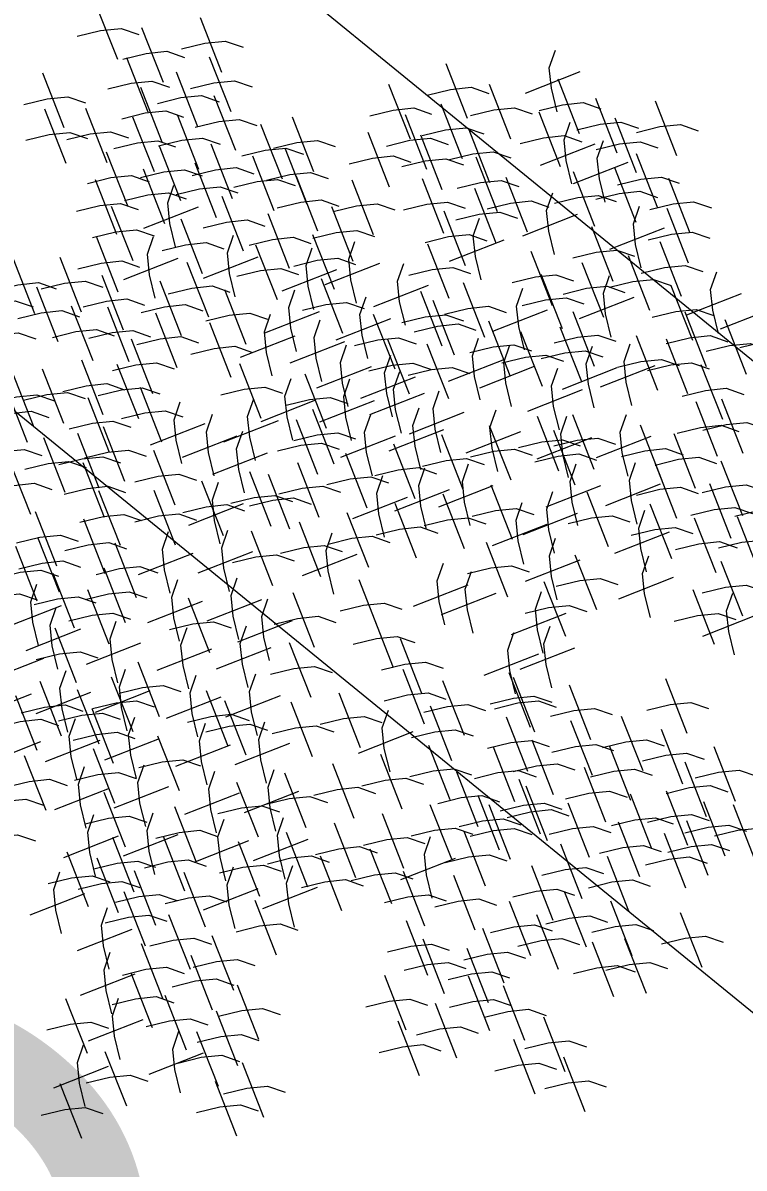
# Model space of a CAD drawing. Header units: millimetres. Extents: x 474016 to 477875, y 2288607 to 2292200.
# Drawn here: x 474432.29 to 474438, y 2289531.18 to 2289540.25 of the extents above; entities that cross this region are included whole.
import ezdxf
from ezdxf.enums import TextEntityAlignment as Align

# ---------------------------------------------------------------- set-up
doc = ezdxf.new("R2010")
doc.units = ezdxf.units.MM
doc.header["$LTSCALE"] = 50
for name, color, linetype, lineweight in [('EXT', 3, 'Continuous', 5), ('JARDINES', 98, 'Continuous', 13), ('vialidad', 5, 'Continuous', 13)]:
    doc.layers.add(name, color=color, linetype=linetype, lineweight=lineweight)
doc.styles.get("Standard").update_dxf_attribs({"font": 'arial.ttf'})

# ---------------------------------------------------------------- blocks, each defined once
blk = doc.blocks.new('Plarbol-031')
for points in [[(0.1874, 2.608325), (0.40975, 2.455225)], [(0.197575, 2.439975), (0.2719, 2.521925), (0.34495, 2.5829), (0.428175, 2.60515)], [(-0.158175, 2.3142), (-0.240125, 2.388525), (-0.301075, 2.461575), (-0.3233, 2.5448)], [(-0.326475, 2.304025), (-0.173425, 2.526375)], [(-0.239475, 2.44125), (-0.01715, 2.28815)], [(-0.229325, 2.2729), (-0.155, 2.35485), (-0.08195, 2.415825), (0.001275, 2.438075)], [(-0.046375, 2.464125), (0.175975, 2.311025)], [(-0.0362, 2.295775), (0.038125, 2.377725), (0.111175, 2.4387), (0.1944, 2.46095)], [(0.07815, 2.43935), (0.300475, 2.28625)], [(0.0883, 2.271), (0.162625, 2.35295), (0.235675, 2.413925), (0.3189, 2.436175)], [(0.257925, 2.093125), (0.175975, 2.16745), (0.115, 2.2405), (0.09275, 2.323725)], [(0.250925, 2.3593), (0.473275, 2.2062)], [(0.2611, 2.19095), (0.335425, 2.2729), (0.408475, 2.3339), (0.4917, 2.356125)], [(0.43705, 2.347875), (0.6594, 2.194775)], [(0.447225, 2.179525), (0.52155, 2.261475), (0.5946, 2.32245), (0.677825, 2.3447)], [(-0.226775, 2.26655), (-0.00445, 2.11345)], [(-0.08385, 2.067075), (0.06925, 2.289425)], [(0.0845, 2.07725), (0.00255, 2.151575), (-0.058425, 2.224625), (-0.080675, 2.30785)], [(0.089575, 2.082975), (0.242675, 2.3053)], [(-0.488475, 2.244325), (-0.266125, 2.091225)], [(-0.4783, 2.075975), (-0.403975, 2.157925), (-0.330925, 2.2189), (-0.247725, 2.24115)], [(-0.2166, 2.0982), (-0.142275, 2.18015), (-0.069225, 2.24115), (0.013975, 2.263375)], [(0.20455, 2.2494), (0.4269, 2.0963)], [(0.214725, 2.08105), (0.28905, 2.163), (0.3621, 2.224), (0.445325, 2.246225)], [(0.50885, 2.228425), (0.731175, 2.07535)], [(0.519, 2.0601), (0.593325, 2.14205), (0.666375, 2.203025), (0.7496, 2.22525)], [(-0.705725, 2.211275), (-0.4834, 2.0582)], [(-0.695575, 2.04295), (-0.62125, 2.1249), (-0.548175, 2.185875), (-0.464975, 2.2081)], [(0.565375, 1.935575), (0.483425, 2.0099), (0.42245, 2.082975), (0.400225, 2.166175)], [(0.057175, 2.1268), (0.279525, 1.9737)], [(0.06735, 1.95845), (0.141675, 2.0404), (0.214725, 2.101375), (0.29795, 2.123625)], [(0.39705, 1.925425), (0.550125, 2.14775)], [(1.028475, 1.884125), (0.946525, 1.95845), (0.88555, 2.0315), (0.863325, 2.114725)], [(1.024025, 1.907625), (1.177125, 2.129975)], [(0.56855, 2.0836), (0.7909, 1.9305)], [(0.578725, 1.91525), (0.65305, 1.9972), (0.7261, 2.0582), (0.809325, 2.080425)], [(0.860125, 1.873975), (1.013225, 2.0963)], [(-0.6206, 2.044225), (-0.398275, 1.891125)], [(-0.61045, 1.875875), (-0.536125, 1.957825), (-0.463075, 2.0188), (-0.37985, 2.04105)], [(-0.45545, 2.022625), (-0.233125, 1.869525)], [(-0.445275, 1.854275), (-0.37095, 1.936225), (-0.2979, 1.9972), (-0.2147, 2.01945)], [(1.146, 1.886675), (1.220325, 1.968625), (1.293375, 2.0296), (1.3766, 2.051825)], [(-0.8709, 1.985125), (-0.64855, 1.83205)], [(-0.860725, 1.8168), (-0.7864, 1.89875), (-0.71335, 1.959725), (-0.630125, 1.98195)], [(0.031125, 1.753275), (0.184225, 1.9756)], [(0.199475, 1.763425), (0.117525, 1.83775), (0.05655, 1.9108), (0.0343, 1.994025)], [(0.268725, 1.96545), (0.49105, 1.81235)], [(0.278875, 1.7971), (0.3532, 1.87905), (0.42625, 1.940025), (0.509475, 1.962275)], [(1.01705, 1.954), (1.239375, 1.800925)], [(1.0272, 1.785675), (1.101525, 1.867625), (1.174575, 1.9286), (1.2578, 1.950825)], [(-0.729875, 1.912075), (-0.507525, 1.758975)], [(-0.7197, 1.74375), (-0.645375, 1.8257), (-0.572325, 1.886675), (-0.4891, 1.9089)], [(-0.3519, 1.93305), (-0.129575, 1.77995)], [(-0.341725, 1.7647), (-0.2674, 1.84665), (-0.194375, 1.907625), (-0.11115, 1.929875)], [(-0.18485, 1.9324), (0.0375, 1.779325)], [(-0.174675, 1.764075), (-0.10035, 1.846025), (-0.0273, 1.907), (0.0559, 1.929225)], [(0.483425, 1.9483), (0.705775, 1.7952)], [(0.4936, 1.77995), (0.567925, 1.8619), (0.640975, 1.922875), (0.7242, 1.945125)], [(0.7242, 1.944475), (0.946525, 1.791375)], [(0.73435, 1.77615), (0.808675, 1.858075), (0.881725, 1.919075), (0.96495, 1.9413)], [(-0.6187, 1.873325), (-0.39635, 1.720225)], [(-0.608525, 1.705), (-0.5342, 1.78695), (-0.46115, 1.847925), (-0.37795, 1.87015)], [(0.8449, 1.880325), (1.067225, 1.727225)], [(0.85505, 1.711975), (0.929375, 1.793925), (1.002425, 1.8549), (1.08565, 1.87715)], [(-0.275675, 1.809175), (-0.05335, 1.656075)], [(-0.2655, 1.640825), (-0.1912, 1.722775), (-0.11815, 1.78375), (-0.034925, 1.806)], [(0.32525, 1.80345), (0.5476, 1.65035)], [(0.335425, 1.635125), (0.40975, 1.71705), (0.4828, 1.77805), (0.566025, 1.800275)], [(0.4612, 1.58365), (0.6143, 1.806)], [(0.62955, 1.593825), (0.5476, 1.66815), (0.4866, 1.7412), (0.464375, 1.824425)], [(-1.761525, 1.7539), (-1.539175, 1.6008)], [(-1.75135, 1.585575), (-1.677025, 1.6675), (-1.603975, 1.7285), (-1.52075, 1.750725)], [(-0.826425, 1.7482), (-0.6041, 1.5951)], [(-0.81625, 1.57985), (-0.74195, 1.6618), (-0.668875, 1.722775), (-0.585675, 1.745)], [(-0.50055, 1.711975), (-0.2782, 1.558875)], [(-0.490375, 1.543625), (-0.41605, 1.625575), (-0.343, 1.686575), (-0.259775, 1.7088)], [(-0.18295, 1.4674), (-0.02985, 1.68975)], [(-0.0146, 1.477575), (-0.09655, 1.5519), (-0.157525, 1.62495), (-0.179775, 1.708175)], [(0.100375, 1.71515), (0.322725, 1.56205)], [(0.11055, 1.546825), (0.184875, 1.62875), (0.257925, 1.68975), (0.34115, 1.711975)], [(0.843625, 1.729125), (1.06595, 1.576025)], [(0.853775, 1.5608), (0.9281, 1.642725), (1.001175, 1.703725), (1.084375, 1.72595)], [(1.041825, 1.720875), (1.26415, 1.567775)], [(1.051975, 1.552525), (1.1263, 1.634475), (1.19935, 1.69545), (1.282575, 1.7177)], [(-0.3341, 1.64465), (-0.1118, 1.49155)], [(-0.32395, 1.4763), (-0.249625, 1.55825), (-0.1766, 1.619225), (-0.093375, 1.641475)], [(0.1982, 1.653525), (0.42055, 1.50045)], [(0.208375, 1.4852), (0.2827, 1.56715), (0.35575, 1.628125), (0.438975, 1.65035)], [(0.720375, 1.664325), (0.942725, 1.51125)], [(0.73055, 1.496), (0.804875, 1.57795), (0.877925, 1.638925), (0.96115, 1.66115)], [(1.20825, 1.644), (1.4306, 1.4909)], [(1.218425, 1.475675), (1.29275, 1.557625), (1.3658, 1.6186), (1.449025, 1.640825)], [(-1.6243, 1.62685), (-1.401975, 1.47375)], [(-1.614125, 1.458525), (-1.5398, 1.54045), (-1.46675, 1.60145), (-1.38355, 1.623675)], [(-1.15485, 1.61225), (-0.932525, 1.45915)], [(-1.144675, 1.4439), (-1.07035, 1.52585), (-0.9973, 1.586825), (-0.9141, 1.609075)], [(0.4161, 1.593175), (0.638425, 1.4401)], [(0.42625, 1.42485), (0.500575, 1.5068), (0.57365, 1.567775), (0.65685, 1.59)], [(0.715925, 1.3772), (0.869025, 1.59955)], [(0.884275, 1.387375), (0.802325, 1.4617), (0.74135, 1.53475), (0.7191, 1.61795)], [(-2.19095, 1.5341), (-1.9686, 1.381025)], [(-2.180775, 1.365775), (-2.10645, 1.447725), (-2.0334, 1.5087), (-1.950175, 1.530925)], [(-1.9578, 1.5646), (-1.735475, 1.4115)], [(-1.94765, 1.39625), (-1.873325, 1.4782), (-1.800275, 1.5392), (-1.71705, 1.561425)], [(0.163275, 1.311775), (0.316375, 1.5341)], [(0.3316, 1.321925), (0.24965, 1.39625), (0.188675, 1.469325), (0.16645, 1.552525)], [(1.117425, 1.5665), (1.33975, 1.4134)], [(1.127575, 1.398175), (1.2019, 1.4801), (1.27495, 1.5411), (1.358175, 1.563325)], [(-1.7126, 1.48455), (-1.490275, 1.331475)], [(-1.702425, 1.316225), (-1.6281, 1.398175), (-1.55505, 1.45915), (-1.47185, 1.481375)], [(-1.506775, 1.49155), (-1.28445, 1.33845)], [(-1.496625, 1.3232), (-1.4223, 1.40515), (-1.349225, 1.466125), (-1.266025, 1.488375)], [(-1.255225, 1.50235), (-1.032875, 1.34925)], [(-1.24505, 1.334), (-1.170725, 1.41595), (-1.097675, 1.476925), (-1.01445, 1.499175)], [(-0.764175, 1.525225), (-0.541825, 1.372125)], [(-0.754, 1.356875), (-0.679675, 1.438825), (-0.606625, 1.4998), (-0.5234, 1.52205)], [(-0.311875, 1.476925), (-0.08955, 1.32385)], [(0.40785, 1.501075), (0.630175, 1.347975)], [(0.418, 1.332725), (0.492325, 1.414675), (0.565375, 1.475675), (0.6486, 1.4979)], [(0.57745, 1.271125), (0.73055, 1.49345)], [(0.7458, 1.281275), (0.66385, 1.3556), (0.60285, 1.42865), (0.580625, 1.511875)], [(-1.098325, 1.4725), (-0.875975, 1.3194)], [(-1.08815, 1.30415), (-1.013825, 1.3861), (-0.940775, 1.447075), (-0.85755, 1.469325)], [(-0.3017, 1.3086), (-0.2274, 1.39055), (-0.15435, 1.451525), (-0.07115, 1.47375)], [(-1.93875, 1.41215), (-1.7164, 1.25905)], [(-1.928575, 1.2438), (-1.85425, 1.32575), (-1.7812, 1.386725), (-1.698, 1.408975)], [(-0.9865, 1.395625), (-0.764175, 1.242525)], [(-0.97635, 1.227275), (-0.902025, 1.309225), (-0.828975, 1.370225), (-0.74575, 1.39245)], [(-0.773075, 1.37085), (-0.550725, 1.21775)], [(-0.075575, 1.421025), (0.14675, 1.26795)], [(-0.065425, 1.2527), (0.0089, 1.33465), (0.08195, 1.395625), (0.165175, 1.41785)], [(0.26935, 1.382925), (0.4917, 1.229825)], [(0.279525, 1.214575), (0.35385, 1.296525), (0.4269, 1.3575), (0.510125, 1.37975)], [(1.1155, 1.388), (1.33785, 1.2349)], [(1.125675, 1.21965), (1.2, 1.3016), (1.27305, 1.3626), (1.356275, 1.384825)], [(1.366425, 1.40515), (1.588775, 1.25205)], [(1.3766, 1.2368), (1.450925, 1.31875), (1.523975, 1.37975), (1.6072, 1.401975)], [(1.560825, 1.23045), (1.63515, 1.3124), (1.7082, 1.3734), (1.791425, 1.395625)], [(-1.808525, 1.33465), (-1.586175, 1.18155)], [(-1.79835, 1.1663), (-1.724025, 1.24825), (-1.650975, 1.309225), (-1.567775, 1.331475)], [(-1.59825, 1.3251), (-1.375925, 1.172025)], [(-1.5881, 1.156775), (-1.513775, 1.238725), (-1.440725, 1.2997), (-1.3575, 1.321925)], [(-1.205675, 1.361325), (-0.983325, 1.208225)], [(-1.1955, 1.192975), (-1.121175, 1.274925), (-1.048125, 1.3359), (-0.9649, 1.35815)], [(-0.7629, 1.2025), (-0.688575, 1.28445), (-0.615525, 1.34545), (-0.5323, 1.367675)], [(-0.354425, 1.0996), (-0.201375, 1.321925)], [(-0.186125, 1.10975), (-0.26805, 1.184075), (-0.329025, 1.25715), (-0.35125, 1.34035)], [(0.119425, 1.339725), (0.341775, 1.186625)], [(0.1296, 1.171375), (0.203925, 1.253325), (0.276975, 1.3143), (0.3602, 1.33655)], [(0.50185, 1.0977), (0.65495, 1.320025)], [(0.6702, 1.10785), (0.58825, 1.182175), (0.527275, 1.255225), (0.505025, 1.33845)], [(0.883, 1.0977), (1.0361, 1.320025)], [(1.05135, 1.10785), (0.9694, 1.182175), (0.908425, 1.255225), (0.886175, 1.33845)], [(0.9656, 1.33465), (1.187925, 1.18155)], [(0.97575, 1.1663), (1.050075, 1.24825), (1.123125, 1.309225), (1.20635, 1.331475)], [(-1.39435, 1.2997), (-1.172, 1.1466)], [(-1.384175, 1.13135), (-1.30985, 1.2133), (-1.2368, 1.2743), (-1.153575, 1.296525)], [(-0.596475, 1.057675), (-0.443375, 1.28)], [(-0.428125, 1.067825), (-0.510075, 1.14215), (-0.57105, 1.215225), (-0.5933, 1.298425)], [(-0.215975, 1.27875), (0.00635, 1.12565)], [(-0.2058, 1.1104), (-0.1315, 1.19235), (-0.058425, 1.253325), (0.024775, 1.27555)], [(-0.145475, 1.27555), (0.076875, 1.122475)], [(-0.1353, 1.107225), (-0.060975, 1.189175), (0.012075, 1.25015), (0.0953, 1.272375)], [(0.2592, 1.0634), (0.412275, 1.285725)], [(0.427525, 1.07355), (0.345575, 1.147875), (0.2846, 1.220925), (0.262375, 1.30415)], [(1.38105, 1.2889), (1.603375, 1.1358)], [(1.3912, 1.12055), (1.465525, 1.2025), (1.538575, 1.2635), (1.6218, 1.285725)], [(-0.773075, 1.216475), (-0.550725, 1.0634)], [(-0.7629, 1.04815), (-0.688575, 1.1301), (-0.615525, 1.191075), (-0.5323, 1.2133)], [(0.12325, 1.007475), (0.27635, 1.229825)], [(0.2916, 1.01765), (0.20965, 1.091975), (0.14865, 1.165025), (0.126425, 1.24825)], [(1.1225, 1.226), (1.344825, 1.072925)], [(1.13265, 1.057675), (1.206975, 1.139625), (1.28005, 1.2006), (1.36325, 1.222825)], [(1.570975, 1.23555), (1.793325, 1.08245)], [(1.58115, 1.0672), (1.655475, 1.14915), (1.728525, 1.210125), (1.81175, 1.232375)], [(-1.761525, 1.2006), (-1.539175, 1.0475)], [(-1.75135, 1.03225), (-1.677025, 1.1142), (-1.603975, 1.1752), (-1.52075, 1.197425)], [(-1.4064, 1.18535), (-1.184075, 1.03225)], [(-1.39625, 1.017025), (-1.321925, 1.09895), (-1.248875, 1.15995), (-1.16565, 1.182175)], [(-0.9973, 1.1809), (-0.774975, 1.027825)], [(-0.98715, 1.012575), (-0.912825, 1.094525), (-0.839775, 1.1555), (-0.75655, 1.177725)], [(-0.574875, 0.93315), (-0.656825, 1.007475), (-0.7178, 1.08055), (-0.740025, 1.16375)], [(0.660675, 0.938875), (0.813775, 1.161225)], [(0.829, 0.94905), (0.747075, 1.023375), (0.686075, 1.096425), (0.66385, 1.17965)], [(0.681, 1.199975), (0.903325, 1.046875)], [(0.69115, 1.031625), (0.765475, 1.113575), (0.83855, 1.17455), (0.92175, 1.1968)], [(1.041825, 0.938875), (1.194925, 1.161225)], [(1.21015, 0.94905), (1.128225, 1.023375), (1.067225, 1.096425), (1.045, 1.17965)], [(-2.21825, 1.13645), (-1.995925, 0.98335)], [(-2.2081, 0.9681), (-2.133775, 1.05005), (-2.060725, 1.111025), (-1.9775, 1.133275)], [(-1.9648, 1.11295), (-1.74245, 0.95985)], [(-1.954625, 0.9446), (-1.8803, 1.02655), (-1.80725, 1.087525), (-1.724025, 1.10975)], [(-1.58555, 1.158675), (-1.363225, 1.005575)], [(-1.575375, 0.990325), (-1.50105, 1.072275), (-1.428, 1.133275), (-1.3448, 1.1555)], [(-1.21775, 1.128175), (-0.9954, 0.9751)], [(-1.207575, 0.95985), (-1.13325, 1.0418), (-1.0602, 1.102775), (-0.976975, 1.125)], [(-0.7432, 0.923), (-0.590125, 1.145325)], [(-0.2433, 0.885525), (-0.325225, 0.95985), (-0.3862, 1.0329), (-0.408425, 1.116125)], [(1.411525, 1.1193), (1.633875, 0.9662)], [(1.4217, 0.95095), (1.496025, 1.0329), (1.569075, 1.093875), (1.6523, 1.116125)], [(-0.62695, 1.06975), (-0.404625, 0.91665)], [(-0.6168, 0.9014), (-0.542475, 0.98335), (-0.469425, 1.044325), (-0.3862, 1.066575)], [(-0.4116, 0.87535), (-0.258525, 1.0977)], [(-0.33665, 1.0691), (-0.114325, 0.916)], [(-0.326475, 0.900775), (-0.25215, 0.9827), (-0.179125, 1.0437), (-0.095925, 1.065925)], [(-0.0559, 1.094525), (0.16645, 0.941425)], [(-0.045725, 0.926175), (0.0286, 1.008125), (0.10165, 1.0691), (0.184875, 1.09135)], [(0.550775, 1.102775), (0.7731, 0.949675)], [(0.560925, 0.934425), (0.63525, 1.016375), (0.708325, 1.077375), (0.791525, 1.0996)], [(0.649225, 1.0907), (0.871575, 0.9376)], [(0.6594, 0.922375), (0.733725, 1.0043), (0.806775, 1.0653), (0.89, 1.087525)], [(1.20635, 1.05895), (1.428675, 0.90585)], [(1.216525, 0.8906), (1.290825, 0.97255), (1.3639, 1.033525), (1.4471, 1.055775)], [(-2.11915, 1.00495), (-1.896825, 0.85185)], [(-2.109, 0.8366), (-2.034675, 0.91855), (-1.961625, 0.979525), (-1.8784, 1.001775)], [(-1.58745, 1.029725), (-1.365125, 0.876625)], [(-1.5773, 0.861375), (-1.502975, 0.943325), (-1.429925, 1.0043), (-1.3467, 1.02655)], [(-1.431825, 0.805475), (-1.278725, 1.027825)], [(-1.263475, 0.81565), (-1.345425, 0.889975), (-1.4064, 0.963025), (-1.42865, 1.046225)], [(-0.90775, 0.779425), (-0.989675, 0.85375), (-1.050675, 0.9268), (-1.0729, 1.010025)], [(-0.96365, 1.03035), (-0.7413, 0.87725)], [(-0.953475, 0.862025), (-0.87915, 0.94395), (-0.8061, 1.00495), (-0.722875, 1.027175)], [(-0.21725, 1.010025), (0.0051, 0.856925)], [(-0.207075, 0.841675), (-0.13275, 0.923625), (-0.0597, 0.984625), (0.023525, 1.00685)], [(0.3748, 0.780075), (0.5279, 1.0024)], [(0.54315, 0.790225), (0.4612, 0.86455), (0.400225, 0.9376), (0.377975, 1.020825)], [(0.819475, 0.780075), (0.972575, 1.0024)], [(0.987825, 0.790225), (0.905875, 0.86455), (0.8449, 0.9376), (0.82265, 1.020825)], [(1.200625, 0.780075), (1.353725, 1.0024)], [(1.368975, 0.790225), (1.287025, 0.86455), (1.22605, 0.9376), (1.2038, 1.020825)], [(1.624975, 1.022725), (1.847325, 0.869625)], [(1.63515, 0.8544), (1.709475, 0.93635), (1.782525, 0.997325), (1.86575, 1.01955)], [(-1.772325, 0.999875), (-1.549975, 0.846775)], [(-1.76215, 0.831525), (-1.687825, 0.913475), (-1.614775, 0.97445), (-1.53155, 0.996675)], [(-1.076075, 0.769275), (-0.922975, 0.9916)], [(-0.53295, 0.72925), (-0.6149, 0.803575), (-0.675875, 0.876625), (-0.6981, 0.95985)], [(0.001275, 0.7267), (-0.080675, 0.801025), (-0.14165, 0.874075), (-0.163875, 0.9573)], [(-1.315575, 0.93635), (-1.093225, 0.78325)], [(-1.3054, 0.768), (-1.231075, 0.84995), (-1.158025, 0.910925), (-1.0748, 0.93315)], [(-0.701275, 0.719075), (-0.548175, 0.941425)], [(-0.358875, 0.6797), (-0.440825, 0.754025), (-0.501825, 0.827075), (-0.52405, 0.9103)], [(-0.16705, 0.71655), (-0.013975, 0.938875)], [(-0.091475, 0.6778), (0.061625, 0.900125)], [(0.076875, 0.68795), (-0.005075, 0.762275), (-0.06605, 0.835325), (-0.0883, 0.91855)], [(0.109275, 0.706375), (0.262375, 0.928725)], [(0.277625, 0.71655), (0.195675, 0.790875), (0.134675, 0.863925), (0.11245, 0.94715)], [(0.39195, 0.94395), (0.6143, 0.790875)], [(0.402125, 0.775625), (0.47645, 0.857575), (0.5495, 0.91855), (0.632725, 0.940775)], [(0.935725, 0.941425), (1.158075, 0.788325)], [(0.9459, 0.773075), (1.020225, 0.855025), (1.093275, 0.916), (1.1765, 0.93825)], [(1.74885, 0.691125), (1.90195, 0.913475)], [(1.9172, 0.7013), (1.83525, 0.775625), (1.77425, 0.848675), (1.752025, 0.9319)], [(-1.7431, 0.8652), (-1.52075, 0.7121)], [(-1.732925, 0.69685), (-1.6586, 0.7788), (-1.58555, 0.839775), (-1.502325, 0.862025)], [(-0.527225, 0.669525), (-0.374125, 0.891875)], [(-0.36205, 0.642225), (-0.209, 0.86455)], [(-0.19375, 0.652375), (-0.275675, 0.7267), (-0.33665, 0.79975), (-0.358875, 0.882975)], [(0.970025, 0.625075), (0.8881, 0.6994), (0.8271, 0.77245), (0.804875, 0.85565)], [(1.500475, 0.626975), (1.418525, 0.7013), (1.35755, 0.77435), (1.3353, 0.857575)], [(-1.6135, 0.8061), (-1.391175, 0.653025)], [(-1.603325, 0.637775), (-1.529025, 0.719725), (-1.45595, 0.7807), (-1.37275, 0.802925)], [(-1.20885, 0.568525), (-1.2908, 0.64285), (-1.351775, 0.7159), (-1.374, 0.799125)], [(-0.5628, 0.572975), (-0.64475, 0.6473), (-0.705725, 0.72035), (-0.727975, 0.803575)], [(0.07625, 0.58885), (0.229325, 0.8112)], [(0.244575, 0.599025), (0.162625, 0.67335), (0.10165, 0.7464), (0.079425, 0.829625)], [(0.8017, 0.6149), (0.9548, 0.83725)], [(1.332125, 0.6168), (1.485225, 0.83915)], [(1.5913, 0.842325), (1.81365, 0.689225)], [(1.601475, 0.673975), (1.6758, 0.755925), (1.74885, 0.8169), (1.832075, 0.83915)], [(-1.3772, 0.558375), (-1.2241, 0.7807)], [(-1.18025, 0.78705), (-0.957925, 0.63395)], [(-1.1701, 0.618725), (-1.095775, 0.70065), (-1.022725, 0.76165), (-0.9395, 0.783875)], [(-0.966825, 0.780075), (-0.744475, 0.626975)], [(-0.95665, 0.611725), (-0.882325, 0.693675), (-0.809275, 0.75465), (-0.72605, 0.7769)], [(-0.73115, 0.5628), (-0.57805, 0.78515)], [(-0.262325, 0.520875), (-0.10925, 0.743225)], [(-0.094, 0.53105), (-0.17595, 0.605375), (-0.23695, 0.678425), (-0.25915, 0.76165)], [(0.23315, 0.78515), (0.455475, 0.63205)], [(0.2433, 0.6168), (0.317625, 0.69875), (0.3907, 0.75975), (0.4739, 0.781975)], [(0.57745, 0.51325), (0.4955, 0.587575), (0.434525, 0.66065), (0.412275, 0.74385)], [(0.4091, 0.5031), (0.5622, 0.725425)], [(0.550775, 0.721625), (0.7731, 0.568525)], [(0.560925, 0.553275), (0.63525, 0.635225), (0.708325, 0.696225), (0.791525, 0.71845)], [(0.7134, 0.4942), (0.8665, 0.71655)], [(0.881725, 0.504375), (0.7998, 0.5787), (0.7388, 0.65175), (0.716575, 0.734975)], [(-1.58935, 0.6492), (-1.367025, 0.4961)], [(-1.5792, 0.480875), (-1.504875, 0.5628), (-1.431825, 0.6238), (-1.3486, 0.646025)], [(-1.235525, 0.646025), (-1.0132, 0.492925)], [(-1.225375, 0.4777), (-1.15105, 0.559625), (-1.077975, 0.620625), (-0.994775, 0.64285)], [(-0.444, 0.665725), (-0.2217, 0.512625)], [(-0.43385, 0.497375), (-0.359525, 0.579325), (-0.286475, 0.6403), (-0.203275, 0.66255)], [(-0.091475, 0.439575), (0.061625, 0.6619)], [(0.076875, 0.449725), (-0.005075, 0.52405), (-0.06605, 0.597125), (-0.0883, 0.680325)], [(0.931925, 0.443375), (1.085025, 0.665725)], [(1.10025, 0.45355), (1.018325, 0.527875), (0.957325, 0.600925), (0.9351, 0.68415)], [(1.051975, 0.67145), (1.274325, 0.51835)], [(1.06215, 0.5031), (1.136475, 0.58505), (1.209525, 0.646025), (1.29275, 0.668275)], [(-0.938875, 0.6149), (-0.716525, 0.4618)], [(-0.9287, 0.44655), (-0.854375, 0.5285), (-0.781325, 0.5895), (-0.6981, 0.611725)], [(-0.4872, 0.3716), (-0.3341, 0.59395)], [(-0.31885, 0.381775), (-0.4008, 0.4561), (-0.4618, 0.52915), (-0.484025, 0.61235)], [(0.074325, 0.626325), (0.296675, 0.47325)], [(0.0845, 0.458), (0.158825, 0.53995), (0.231875, 0.600925), (0.3151, 0.62315)], [(0.25285, 0.375425), (0.405925, 0.59775)], [(0.421175, 0.385575), (0.339225, 0.4599), (0.27825, 0.53295), (0.256025, 0.616175)], [(-0.719075, 0.536775), (-0.496725, 0.383675)], [(-0.7089, 0.368425), (-0.634575, 0.450375), (-0.561525, 0.51135), (-0.4783, 0.5336)], [(-0.3233, 0.55075), (-0.101, 0.39765)], [(-0.31315, 0.3824), (-0.23885, 0.46435), (-0.1658, 0.525325), (-0.082575, 0.547575)], [(0.39195, 0.5628), (0.6143, 0.409725)], [(0.402125, 0.394475), (0.47645, 0.476425), (0.5495, 0.5374), (0.632725, 0.559625)], [(-1.677025, 0.478325), (-1.4547, 0.325225)], [(-1.66685, 0.309975), (-1.59255, 0.391925), (-1.519475, 0.452925), (-1.436275, 0.47515)], [(-1.47185, 0.5177), (-1.2495, 0.364625)], [(-1.461675, 0.349375), (-1.38735, 0.431325), (-1.3143, 0.4923), (-1.231075, 0.514525)], [(-1.1701, 0.512625), (-0.94775, 0.359525)], [(-1.159925, 0.344275), (-1.0856, 0.426225), (-1.01255, 0.487225), (-0.929325, 0.50945)], [(0.2808, 0.247725), (0.19885, 0.32205), (0.13785, 0.3951), (0.115625, 0.478325)], [(0.681, 0.491025), (0.903325, 0.337925)], [(0.69115, 0.322675), (0.765475, 0.404625), (0.83855, 0.465625), (0.92175, 0.48785)], [(1.003075, 0.489125), (1.2254, 0.336025)], [(1.013225, 0.320775), (1.08755, 0.402725), (1.1606, 0.4637), (1.243825, 0.48595)], [(-0.408425, 0.207075), (-0.490375, 0.2814), (-0.551375, 0.35445), (-0.5736, 0.437675)], [(-0.359525, 0.4688), (-0.1372, 0.3157)], [(-0.34935, 0.30045), (-0.275025, 0.3824), (-0.202, 0.443375), (-0.118775, 0.465625)], [(-0.084475, 0.467525), (0.13785, 0.314425)], [(-0.074325, 0.299175), (0, 0.381125), (0.073075, 0.442125), (0.156275, 0.46435)], [(0.11245, 0.237575), (0.26555, 0.4599)], [(1.015775, 0.204525), (1.168875, 0.426875)], [(1.184125, 0.2147), (1.102175, 0.289025), (1.041175, 0.362075), (1.01895, 0.4453)], [(1.71645, 0.432575), (1.9388, 0.2795)], [(1.726625, 0.26425), (1.80095, 0.3462), (1.874, 0.407175), (1.957225, 0.4294)], [(-1.3683, 0.41225), (-1.14595, 0.25915)], [(-1.358125, 0.243925), (-1.2838, 0.325875), (-1.21075, 0.38685), (-1.127525, 0.409075)], [(-0.576775, 0.1969), (-0.423675, 0.41925)], [(0.23315, 0.404), (0.455475, 0.2509)], [(0.2433, 0.23565), (0.317625, 0.3176), (0.3907, 0.3786), (0.4739, 0.400825)], [(-1.851075, 0.3519), (-1.62875, 0.198825)], [(-1.840925, 0.183575), (-1.7666, 0.265525), (-1.69355, 0.3265), (-1.610325, 0.348725)], [(-1.508675, 0.322675), (-1.28635, 0.1696)], [(-1.498525, 0.15435), (-1.4242, 0.2363), (-1.35115, 0.297275), (-1.267925, 0.3195)], [(-1.1955, 0.35065), (-0.973175, 0.19755)], [(-1.18535, 0.1823), (-1.111025, 0.26425), (-1.037975, 0.325225), (-0.95475, 0.34745)], [(0.697525, 0.099725), (0.8506, 0.32205)], [(0.86585, 0.109875), (0.7839, 0.1842), (0.722925, 0.25725), (0.7007, 0.340475)], [(1.138375, 0.094), (1.291475, 0.316325)], [(1.306725, 0.10415), (1.224775, 0.178475), (1.163775, 0.25155), (1.14155, 0.33475)], [(-1.690375, 0.3049), (-1.468025, 0.1518)], [(-1.6802, 0.13655), (-1.605875, 0.2185), (-1.532825, 0.2795), (-1.4496, 0.301725)], [(-0.52595, 0.042575), (-0.6079, 0.116875), (-0.668875, 0.189925), (-0.691125, 0.273125)], [(-0.535475, 0.04575), (-0.382375, 0.26805)], [(-0.36715, 0.0559), (-0.4491, 0.1302), (-0.510075, 0.20325), (-0.5323, 0.286475)], [(-0.2433, 0.3087), (-0.02095, 0.155625)], [(-0.233125, 0.140375), (-0.1588, 0.222325), (-0.08575, 0.2833), (-0.002525, 0.305525)], [(0.5692, 0.05905), (0.7223, 0.2814)], [(0.737525, 0.069225), (0.655575, 0.14355), (0.5946, 0.2166), (0.572375, 0.299825)], [(2.075375, 0.29855), (2.2977, 0.14545)], [(2.085525, 0.1302), (2.15985, 0.21215), (2.232925, 0.273125), (2.316125, 0.295375)], [(-1.8822, 0.054625), (-1.8079, 0.13655), (-1.734825, 0.19755), (-1.651625, 0.219775)], [(-1.1847, 0.2185), (-0.962375, 0.0654)], [(-1.17455, 0.0502), (-1.100225, 0.1321), (-1.027175, 0.1931), (-0.94395, 0.215325)], [(-0.84865, -0.0038), (-0.695575, 0.2185)], [(-0.680325, 0.00635), (-0.762275, 0.08065), (-0.82325, 0.1537), (-0.845475, 0.236925)], [(-0.6943, 0.0324), (-0.5412, 0.254725)], [(0.074325, 0.245175), (0.296675, 0.0921)], [(0.0845, 0.07685), (0.158825, 0.1588), (0.231875, 0.219775), (0.3151, 0.242)], [(1.18475, -0.012075), (1.1028, 0.062225), (1.041825, 0.1353), (1.019575, 0.2185)], [(1.830175, 0.228025), (2.0525, 0.07495)], [(1.840325, 0.0597), (1.91465, 0.14165), (1.9877, 0.202625), (2.070925, 0.22485)], [(-1.037325, 0.189925), (-0.815, 0.03685)], [(-1.027175, 0.0216), (-0.95285, 0.103525), (-0.879775, 0.1645), (-0.796575, 0.18675)], [(-0.324575, 0.188025), (-0.102275, 0.03495)], [(-0.314425, 0.0197), (-0.240125, 0.101625), (-0.16705, 0.1626), (-0.08385, 0.18485)], [(1.0164, -0.022225), (1.1695, 0.200075)], [(1.364525, 0.1607), (1.586875, 0.007625)], [(1.644025, 0.17595), (1.866375, 0.022875)], [(1.6542, 0.007625), (1.728525, 0.08955), (1.801575, 0.150525), (1.8848, 0.172775)], [(2.004225, 0.16515), (2.22655, 0.012075)], [(2.014375, -0.003175), (2.0887, 0.07875), (2.161775, 0.139725), (2.244975, 0.161975)], [(-1.788825, -0.0597), (-1.7145, 0.02225), (-1.64145, 0.0832), (-1.558225, 0.105425)], [(-1.330825, 0.1429), (-1.108475, -0.01015)], [(-1.32065, -0.0254), (-1.246325, 0.05655), (-1.173275, 0.1175), (-1.09005, 0.139725)], [(-0.402075, 0.1499), (-0.179775, -0.003175)], [(-0.391925, -0.018425), (-0.3176, 0.0635), (-0.24455, 0.1245), (-0.16135, 0.146725)], [(0.06735, -0.110525), (0.22045, 0.111775)], [(0.235675, -0.100375), (0.15375, -0.02605), (0.09275, 0.047025), (0.070525, 0.1302)], [(1.3747, -0.007625), (1.449025, 0.0743), (1.522075, 0.1353), (1.605275, 0.157525)], [(2.2977, 0.127025), (2.52005, -0.02605)], [(2.307875, -0.041275), (2.3822, 0.04065), (2.45525, 0.101625), (2.538475, 0.12385)], [(-0.084475, 0.086375), (0.13785, -0.0667)], [(-0.074325, -0.08195), (0, 0), (0.073075, 0.060975), (0.156275, 0.0832)], [(2.177, 0.062225), (2.39935, -0.090825)], [(2.187175, -0.106075), (2.2615, -0.024125), (2.33455, 0.03685), (2.417775, 0.05905)], [(-1.457225, 0.008275), (-1.2349, -0.144825)], [(-1.447075, -0.160075), (-1.37275, -0.078125), (-1.2997, -0.01715), (-1.216475, 0.005075)], [(-1.210125, 0.015875), (-0.987775, -0.1372)], [(-1.19995, -0.15245), (-1.125625, -0.0705), (-1.052575, -0.009525), (-0.96935, 0.0127)], [(-0.4961, -0.210275), (-0.343, 0.012075)], [(-0.32775, -0.2001), (-0.4097, -0.125775), (-0.470675, -0.052725), (-0.492925, 0.0305)], [(0.2916, 0.020325), (0.513925, -0.13275)], [(0.30175, -0.148), (0.376075, -0.06605), (0.449125, -0.005075), (0.53235, 0.01715)], [(1.1028, 0.0521), (1.32515, -0.101)], [(1.112975, -0.11625), (1.1873, -0.0343), (1.26035, 0.026675), (1.343575, 0.048925)], [(1.132025, 0.04575), (1.35435, -0.10735)], [(1.1422, -0.1226), (1.216525, -0.04065), (1.289575, 0.020325), (1.372775, 0.042575)], [(1.463, 0.02795), (1.685325, -0.12515)], [(1.47315, -0.140375), (1.547475, -0.05845), (1.620525, 0.00255), (1.70375, 0.024775)], [(1.67325, 0.0324), (1.8956, -0.1207)], [(1.683425, -0.13595), (1.75775, -0.054), (1.8308, 0.007), (1.914025, 0.029225)], [(2.0074, 0.007), (2.229725, -0.1461)], [(2.017575, -0.16135), (2.091875, -0.0794), (2.16495, -0.018425), (2.24815, 0.003825)], [(-0.82325, -0.0165), (-0.600925, -0.1696)], [(-0.813075, -0.18485), (-0.73875, -0.1029), (-0.6657, -0.041925), (-0.5825, -0.0197)], [(-0.5609, -0.0089), (-0.33855, -0.161975)], [(-0.550725, -0.177225), (-0.4764, -0.095275), (-0.40335, -0.0343), (-0.320125, -0.012075)], [(-1.567775, -0.0794), (-1.345425, -0.2325)], [(-1.5576, -0.24775), (-1.483275, -0.1658), (-1.410225, -0.1048), (-1.327, -0.082575)], [(-1.076075, -0.054625), (-0.85375, -0.207725)], [(-1.065925, -0.222975), (-0.9916, -0.141025), (-0.91855, -0.080025), (-0.835325, -0.0578)], [(-0.2433, -0.072425), (-0.02095, -0.2255)], [(-0.233125, -0.24075), (-0.1588, -0.1588), (-0.08575, -0.097825), (-0.002525, -0.0756)], [(0.427525, -0.07305), (0.649875, -0.22615)], [(0.4377, -0.2414), (0.512025, -0.15945), (0.585075, -0.09845), (0.6683, -0.076225)], [(0.6016, -0.097825), (0.823925, -0.250925)], [(0.61175, -0.266175), (0.686075, -0.184225), (0.759125, -0.123225), (0.84235, -0.101)], [(1.87845, -0.09845), (2.100775, -0.25155)], [(1.8886, -0.2668), (1.962925, -0.18485), (2.035975, -0.123875), (2.1192, -0.101625)], [(2.161775, -0.05525), (2.3841, -0.20835)], [(2.171925, -0.2236), (2.24625, -0.14165), (2.3193, -0.080675), (2.402525, -0.05845)], [(-1.547425, -0.157525), (-1.3251, -0.310625)], [(-1.1574, -0.14675), (-0.93505, -0.299825)], [(-1.147225, -0.315075), (-1.0729, -0.233125), (-0.99985, -0.17215), (-0.916625, -0.149925)], [(-0.337275, -0.369075), (-0.184225, -0.14675)], [(-0.168975, -0.3589), (-0.2509, -0.284575), (-0.311875, -0.211525), (-0.3341, -0.128325)], [(0.8722, -0.149275), (1.09455, -0.302375)], [(0.882375, -0.317625), (0.9567, -0.235675), (1.02975, -0.1747), (1.112975, -0.15245)], [(1.206975, -0.123225), (1.429325, -0.276325)], [(1.21715, -0.291575), (1.291475, -0.209625), (1.364525, -0.14865), (1.44775, -0.1264)], [(1.36515, -0.145475), (1.5875, -0.298575)], [(1.375325, -0.3138), (1.44965, -0.23185), (1.5227, -0.170875), (1.605925, -0.14865)], [(1.63515, -0.114975), (1.857475, -0.268075)], [(1.6453, -0.283325), (1.719625, -0.201375), (1.792675, -0.140375), (1.8759, -0.11815)], [(-1.537275, -0.325875), (-1.46295, -0.243925), (-1.3899, -0.18295), (-1.306675, -0.160725)], [(-0.7197, -0.1677), (-0.497375, -0.3208)], [(-0.70955, -0.33605), (-0.635225, -0.2541), (-0.56215, -0.1931), (-0.47895, -0.170875)], [(0.074325, -0.199475), (0.296675, -0.35255)], [(0.0845, -0.3678), (0.158825, -0.28585), (0.231875, -0.224875), (0.3151, -0.20265)], [(0.690525, -0.20835), (0.912875, -0.36145)], [(2.10905, -0.160725), (2.331375, -0.3138)], [(2.1192, -0.32905), (2.193525, -0.2471), (2.266575, -0.186125), (2.3498, -0.1639)], [(-1.27555, -0.25155), (-1.0532, -0.40465)], [(-1.265375, -0.4199), (-1.19105, -0.33795), (-1.118, -0.276975), (-1.0348, -0.254725)], [(-1.061475, -0.2452), (-0.839125, -0.3983)], [(-1.0513, -0.41355), (-0.976975, -0.3316), (-0.903925, -0.2706), (-0.8207, -0.248375)], [(0.7007, -0.3767), (0.775025, -0.29475), (0.848075, -0.233775), (0.931275, -0.211525)], [(1.9045, -0.23505), (2.126825, -0.388125)], [(1.91465, -0.403375), (1.988975, -0.321425), (2.062025, -0.26045), (2.14525, -0.238225)], [(-0.928075, -0.311275), (-0.705725, -0.464375)], [(-0.9179, -0.4796), (-0.843575, -0.39765), (-0.770525, -0.336675), (-0.6873, -0.31445)], [(-0.559625, -0.5279), (-0.406525, -0.30555)], [(-0.391275, -0.517725), (-0.473225, -0.4434), (-0.5342, -0.37035), (-0.55645, -0.287125)], [(-0.1785, -0.5279), (-0.0254, -0.30555)], [(-0.01015, -0.517725), (-0.0921, -0.4434), (-0.153075, -0.37035), (-0.175325, -0.287125)], [(-0.007625, -0.52915), (0.145475, -0.306825)], [(0.160725, -0.519), (0.078775, -0.444675), (0.0178, -0.371625), (-0.00445, -0.2884)], [(0.88935, -0.278225), (1.1117, -0.431325)], [(0.899525, -0.446575), (0.97385, -0.364625), (1.0469, -0.30365), (1.130125, -0.2814)], [(1.235575, -0.27125), (1.4579, -0.42435)], [(1.245725, -0.4396), (1.32005, -0.35765), (1.3931, -0.29665), (1.476325, -0.274425)], [(1.663725, -0.2922), (1.886075, -0.4453)], [(1.6739, -0.46055), (1.748225, -0.3786), (1.821275, -0.317625), (1.9045, -0.295375)], [(-1.4655, -0.4885), (-1.391175, -0.40655), (-1.3181, -0.345575), (-1.2349, -0.323325)], [(1.41725, -0.32905), (1.6396, -0.48215)], [(1.427425, -0.4974), (1.50175, -0.41545), (1.5748, -0.354475), (1.658, -0.332225)], [(1.46045, -0.33605), (1.682775, -0.48915)], [(1.470625, -0.504375), (1.544925, -0.422425), (1.618, -0.36145), (1.7012, -0.339225)], [(0.18995, -0.399575), (0.412275, -0.552675)], [(0.200125, -0.5679), (0.274425, -0.48595), (0.3475, -0.424975), (0.4307, -0.40275)], [(0.738175, -0.642225), (0.891275, -0.4199)], [(0.9065, -0.632075), (0.824575, -0.55775), (0.763575, -0.4847), (0.74135, -0.401475)], [(1.9515, -0.394475), (2.173825, -0.547575)], [(1.96165, -0.562825), (2.035975, -0.480875), (2.10905, -0.4199), (2.19225, -0.39765)], [(2.3752, -0.420525), (2.59755, -0.573625)], [(-1.349875, -0.4237), (-1.127525, -0.5768)], [(-1.3397, -0.59205), (-1.265375, -0.5101), (-1.192325, -0.449125), (-1.109125, -0.426875)], [(-0.912825, -0.458), (-0.690475, -0.6111)], [(-0.90265, -0.62635), (-0.828325, -0.5444), (-0.755275, -0.483425), (-0.67205, -0.461175)], [(-0.7324, -0.4688), (-0.510075, -0.6219)], [(-0.72225, -0.63715), (-0.647925, -0.5552), (-0.574875, -0.494225), (-0.49165, -0.471975)], [(-0.4008, -0.6867), (-0.247725, -0.464375)], [(-0.2325, -0.676525), (-0.314425, -0.6022), (-0.3754, -0.52915), (-0.397625, -0.44595)], [(-0.019675, -0.6867), (0.1334, -0.464375)], [(0.14865, -0.676525), (0.0667, -0.6022), (0.005725, -0.52915), (-0.0165, -0.44595)], [(0.507575, -0.4631), (0.7299, -0.6162)], [(0.51775, -0.631425), (0.59205, -0.549475), (0.665125, -0.4885), (0.748325, -0.466275)], [(0.984, -0.431325), (1.20635, -0.584425)], [(0.994175, -0.599675), (1.0685, -0.517725), (1.14155, -0.45675), (1.224775, -0.4345)], [(1.159975, -0.461175), (1.382325, -0.614275)], [(1.17015, -0.629525), (1.244475, -0.547575), (1.317525, -0.4866), (1.400725, -0.464375)], [(1.741875, -0.46755), (1.9642, -0.620625)], [(1.752025, -0.635875), (1.82635, -0.553925), (1.8994, -0.49295), (1.982625, -0.470725)], [(2.385375, -0.588875), (2.4597, -0.506925), (2.53275, -0.44595), (2.615975, -0.4237)], [(-0.3106, -0.489775), (-0.0883, -0.642875)], [(-0.30045, -0.658125), (-0.22615, -0.576175), (-0.153075, -0.515175), (-0.069875, -0.49295)], [(1.301625, -0.49485), (1.523975, -0.64795)], [(1.3118, -0.6632), (1.386125, -0.58125), (1.459175, -0.520275), (1.5424, -0.498025)], [(1.3677, -0.503125), (1.59005, -0.6562)], [(1.377875, -0.67145), (1.4522, -0.5895), (1.52525, -0.528525), (1.60845, -0.5063)], [(-1.116725, -0.553925), (-0.8944, -0.707025)], [(-1.106575, -0.722275), (-1.03225, -0.640325), (-0.9592, -0.57935), (-0.875975, -0.5571)], [(2.079175, -0.55585), (2.301525, -0.708925)], [(2.08935, -0.724175), (2.163675, -0.642225), (2.236725, -0.58125), (2.31995, -0.559025)], [(-0.7089, -0.592675), (-0.486575, -0.745775)], [(-0.69875, -0.761025), (-0.624425, -0.679075), (-0.551375, -0.6181), (-0.46815, -0.59585)], [(-0.242025, -0.845525), (-0.088925, -0.623175)], [(-0.073675, -0.83535), (-0.155625, -0.761025), (-0.2166, -0.687975), (-0.23885, -0.60475)], [(0.139125, -0.845525), (0.292225, -0.623175)], [(0.307475, -0.83535), (0.225525, -0.761025), (0.16455, -0.687975), (0.1423, -0.60475)], [(0.34875, -0.6219), (0.5711, -0.775)], [(0.358925, -0.79025), (0.43325, -0.7083), (0.5063, -0.647325), (0.589525, -0.625075)], [(0.8252, -0.59015), (1.047525, -0.74325)], [(0.835375, -0.758475), (0.909675, -0.676525), (0.98275, -0.61555), (1.06595, -0.593325)], [(1.6866, -0.625075), (1.908925, -0.778175)], [(1.69675, -0.793425), (1.771075, -0.711475), (1.84415, -0.6505), (1.92735, -0.62825)], [(-1.0405, -0.64605), (-0.818175, -0.79915)], [(-1.03035, -0.814375), (-0.956025, -0.73245), (-0.882975, -0.67145), (-0.79975, -0.649225)], [(1.142825, -0.653675), (1.36515, -0.806775)], [(1.153, -0.822), (1.2273, -0.74005), (1.300375, -0.679075), (1.383575, -0.65685)], [(1.340375, -0.668275), (1.562725, -0.821375)], [(1.35055, -0.836625), (1.424875, -0.754675), (1.497925, -0.6937), (1.58115, -0.67145)], [(1.88225, -0.6416), (2.1046, -0.7947)], [(1.892425, -0.80995), (1.96675, -0.728), (2.0398, -0.667), (2.123025, -0.644775)], [(2.230375, -0.663825), (2.4527, -0.816925)], [(2.240525, -0.832175), (2.31485, -0.750225), (2.387925, -0.68925), (2.471125, -0.667)], [(-1.1015, -0.737525), (-0.87915, -0.890625)], [(-0.716525, -0.71655), (-0.4942, -0.86965)], [(-0.706375, -0.8849), (-0.63205, -0.80295), (-0.558975, -0.741975), (-0.475775, -0.719725)], [(-1.091325, -0.90585), (-1.017, -0.823925), (-0.94395, -0.762925), (-0.860725, -0.7407)], [(-0.890575, -0.743875), (-0.66825, -0.896975)], [(-0.880425, -0.912225), (-0.8061, -0.830275), (-0.73305, -0.769275), (-0.649825, -0.74705)], [(-0.52785, -1.004325), (-0.374775, -0.782)], [(-0.359525, -0.99415), (-0.441475, -0.919825), (-0.50245, -0.846775), (-0.524675, -0.763575)], [(-0.0832, -1.004325), (0.069875, -0.782)], [(0.085125, -0.99415), (0.003175, -0.919825), (-0.0578, -0.846775), (-0.080025, -0.763575)], [(0.092125, -0.786425), (0.31445, -0.939525)], [(0.102275, -0.954775), (0.1766, -0.872825), (0.24965, -0.81185), (0.332875, -0.7896)], [(0.29795, -1.004325), (0.451025, -0.782)], [(0.466275, -0.99415), (0.384325, -0.919825), (0.32335, -0.846775), (0.301125, -0.763575)], [(0.666375, -0.74895), (0.888725, -0.90205)], [(0.67655, -0.9173), (0.750875, -0.83535), (0.823925, -0.774375), (0.90715, -0.752125)], [(1.3931, -1.00495), (1.311175, -0.930625), (1.250175, -0.857575), (1.22795, -0.774375)], [(2.11475, -0.7604), (2.3371, -0.913475)], [(2.124925, -0.928725), (2.19925, -0.846775), (2.2723, -0.7858), (2.355525, -0.763575)], [(-0.757825, -1.05705), (-0.839775, -0.982725), (-0.90075, -0.909675), (-0.922975, -0.82645)], [(-0.0038, -0.7966), (0.218525, -0.9497)], [(0.00635, -0.96495), (0.080675, -0.883), (0.15375, -0.822), (0.23695, -0.799775)], [(0.984, -0.812475), (1.20635, -0.965575)], [(0.994175, -0.980825), (1.0685, -0.898875), (1.14155, -0.8379), (1.224775, -0.81565)], [(1.224775, -1.015125), (1.377875, -0.792775)], [(1.693575, -0.8182), (1.915925, -0.9713)], [(1.70375, -0.98655), (1.778075, -0.9046), (1.851125, -0.8436), (1.93435, -0.821375)], [(1.83335, -0.79915), (2.055675, -0.952225)], [(1.8435, -0.967475), (1.917825, -0.885525), (1.990875, -0.82455), (2.0741, -0.802325)], [(-1.111025, -1.051325), (-1.0367, -0.969375), (-0.96365, -0.9084), (-0.880425, -0.886175)], [(-0.92615, -1.067225), (-0.773075, -0.844875)], [(-0.792125, -1.1066), (-0.639025, -0.884275)], [(-0.623775, -1.096425), (-0.705725, -1.0221), (-0.766725, -0.94905), (-0.78895, -0.86585)], [(-0.337925, -0.862675), (-0.1156, -1.01575)], [(-0.32775, -1.031), (-0.253425, -0.94905), (-0.1804, -0.888075), (-0.097175, -0.86585)], [(1.4147, -0.8633), (1.63705, -1.0164)], [(1.424875, -1.03165), (1.4992, -0.9497), (1.57225, -0.8887), (1.655475, -0.866475)], [(-0.7413, -0.9478), (-0.518975, -1.100875)], [(-0.36905, -1.16315), (-0.215975, -0.9408)], [(-0.200725, -1.152975), (-0.28265, -1.07865), (-0.343625, -1.0056), (-0.365875, -0.922375)], [(0.0756, -1.16315), (0.2287, -0.9408)], [(0.24395, -1.152975), (0.162, -1.07865), (0.101025, -1.0056), (0.078775, -0.922375)], [(0.45675, -1.16315), (0.60985, -0.9408)], [(0.6251, -1.152975), (0.54315, -1.07865), (0.482175, -1.0056), (0.459925, -0.922375)], [(0.507575, -0.907775), (0.7299, -1.060875)], [(0.51775, -1.0761), (0.59205, -0.99415), (0.665125, -0.933175), (0.748325, -0.91095)], [(-0.73115, -1.116125), (-0.656825, -1.034175), (-0.58375, -0.9732), (-0.50055, -0.950975)], [(-0.39955, -0.989075), (-0.177225, -1.142175)], [(-0.389375, -1.157425), (-0.31505, -1.075475), (-0.242025, -1.0145), (-0.1588, -0.99225)], [(0.8252, -0.9713), (1.047525, -1.1244)], [(0.835375, -1.139625), (0.909675, -1.057675), (0.98275, -0.9967), (1.06595, -0.974475)], [(1.029125, -0.978275), (1.25145, -1.131375)], [(1.039275, -1.146625), (1.1136, -1.064675), (1.18665, -1.0037), (1.269875, -0.98145)], [(1.2127, -0.977), (1.43505, -1.1301)], [(1.222875, -1.14535), (1.2972, -1.0634), (1.37025, -1.002425), (1.45345, -0.980175)], [(1.661825, -0.990975), (1.88415, -1.144075)], [(1.671975, -1.159325), (1.7463, -1.077375), (1.819375, -1.0164), (1.902575, -0.99415)], [(-0.858825, -1.31305), (-0.705725, -1.090725)], [(-0.591375, -1.32195), (-0.4383, -1.099625)], [(-0.42305, -1.311775), (-0.505, -1.23745), (-0.565975, -1.1644), (-0.5882, -1.0812)], [(-0.21025, -1.32195), (-0.057175, -1.099625)], [(-0.041925, -1.311775), (-0.123875, -1.23745), (-0.18485, -1.1644), (-0.207075, -1.0812)], [(-0.07115, -1.094525), (0.1512, -1.247625)], [(-0.060975, -1.262875), (0.01335, -1.180925), (0.0864, -1.11995), (0.169625, -1.0977)], [(0.234425, -1.32195), (0.3875, -1.099625)], [(0.40275, -1.311775), (0.3208, -1.23745), (0.259825, -1.1644), (0.2376, -1.0812)], [(0.34875, -1.066575), (0.5711, -1.219675)], [(0.358925, -1.234925), (0.43325, -1.152975), (0.5063, -1.092), (0.589525, -1.06975)], [(0.615575, -1.32195), (0.76865, -1.099625)], [(0.7839, -1.311775), (0.70195, -1.23745), (0.640975, -1.1644), (0.61875, -1.0812)], [(-0.497375, -1.12375), (-0.275025, -1.27685)], [(-0.4872, -1.2921), (-0.412875, -1.21015), (-0.339825, -1.14915), (-0.2566, -1.126925)], [(0.666375, -1.1301), (0.888725, -1.2832)], [(0.67655, -1.29845), (0.750875, -1.2165), (0.823925, -1.155525), (0.90715, -1.133275)], [(0.8576, -1.13265), (1.079925, -1.28575)], [(0.86775, -1.300975), (0.942075, -1.21905), (1.01515, -1.15805), (1.09835, -1.135825)], [(1.351175, -1.157425), (1.573525, -1.310525)], [(1.652925, -1.1066), (1.875275, -1.2597)], [(1.6631, -1.27495), (1.737425, -1.193), (1.810475, -1.132), (1.8937, -1.109775)], [(1.8886, -1.155525), (2.11095, -1.3086)], [(1.898775, -1.32385), (1.9731, -1.2419), (2.04615, -1.180925), (2.129375, -1.1587)], [(-0.660625, -1.189175), (-0.4383, -1.342275)], [(-0.65045, -1.357525), (-0.57615, -1.275575), (-0.503075, -1.2146), (-0.419875, -1.19235)], [(-0.39255, -1.159325), (-0.17025, -1.312425)], [(-0.382375, -1.327675), (-0.30805, -1.245725), (-0.235025, -1.184725), (-0.151825, -1.1625)], [(1.36135, -1.32575), (1.435675, -1.243825), (1.508725, -1.182825), (1.59195, -1.1606)], [(1.46235, -1.1841), (1.6847, -1.3372)], [(1.472525, -1.35245), (1.54685, -1.2705), (1.6199, -1.2095), (1.703125, -1.187275)], [(1.730425, -1.20825), (1.952775, -1.361325)], [(1.7406, -1.376575), (1.814925, -1.294625), (1.887975, -1.23365), (1.9712, -1.211425)], [(2.12365, -1.1714), (2.345975, -1.3245)], [(2.133825, -1.339725), (2.20815, -1.2578), (2.2812, -1.1968), (2.3644, -1.174575)], [(-0.813725, -1.480775), (-0.660625, -1.258425)], [(-0.432575, -1.480775), (-0.279475, -1.258425)], [(-0.264225, -1.4706), (-0.346175, -1.396275), (-0.40715, -1.323225), (-0.4294, -1.24)], [(-0.05145, -1.480775), (0.10165, -1.258425)], [(0.1169, -1.4706), (0.03495, -1.396275), (-0.026025, -1.323225), (-0.048275, -1.24)], [(0.393225, -1.480775), (0.546325, -1.258425)], [(0.561575, -1.4706), (0.479625, -1.396275), (0.41865, -1.323225), (0.3964, -1.24)], [(0.774375, -1.480775), (0.927475, -1.258425)], [(0.942725, -1.4706), (0.860775, -1.396275), (0.7998, -1.323225), (0.77755, -1.24)], [(-0.717175, -1.3067), (-0.494825, -1.4598)], [(-0.707, -1.47505), (-0.632675, -1.3931), (-0.559625, -1.332125), (-0.4764, -1.309875)], [(-0.283925, -1.3086), (-0.0616, -1.4617)], [(-0.27375, -1.47695), (-0.19945, -1.395), (-0.1264, -1.334025), (-0.0432, -1.311775)], [(0.507575, -1.288925), (0.7299, -1.442025)], [(0.51775, -1.45725), (0.59205, -1.3753), (0.665125, -1.314325), (0.748325, -1.2921)], [(2.30215, -1.273025), (2.5245, -1.426125)], [(2.312325, -1.441375), (2.38665, -1.359425), (2.4597, -1.29845), (2.542925, -1.2762)], [(0.17535, -1.32005), (0.397675, -1.47315)], [(0.1855, -1.488375), (0.259825, -1.40645), (0.332875, -1.34545), (0.4161, -1.323225)], [(2.066475, -1.334025), (2.288825, -1.487125)], [(2.07665, -1.50235), (2.150975, -1.420425), (2.224025, -1.359425), (2.307225, -1.3372)], [(-0.6549, -1.639575), (-0.501825, -1.41725)], [(-0.27375, -1.639575), (-0.1207, -1.41725)], [(-0.10545, -1.6294), (-0.1874, -1.555075), (-0.24835, -1.482025), (-0.270575, -1.398825)], [(0.107375, -1.639575), (0.26045, -1.41725)], [(0.2757, -1.6294), (0.19375, -1.555075), (0.132775, -1.482025), (0.11055, -1.398825)], [(0.55205, -1.639575), (0.705125, -1.41725)], [(0.720375, -1.6294), (0.638425, -1.555075), (0.57745, -1.482025), (0.555225, -1.398825)], [(1.410275, -1.422325), (1.6326, -1.575425)], [(1.674525, -1.398175), (1.896875, -1.551275)], [(1.6847, -1.566525), (1.759025, -1.484575), (1.832075, -1.4236), (1.9153, -1.40135)], [(-0.13085, -1.447725), (0.091475, -1.600825)], [(-0.1207, -1.616075), (-0.046375, -1.534125), (0.0267, -1.47315), (0.1099, -1.4509)], [(0.207725, -1.46235), (0.430075, -1.615425)], [(0.2179, -1.630675), (0.292225, -1.548725), (0.365275, -1.48775), (0.4485, -1.465525)], [(0.7223, -1.469975), (0.944625, -1.62305)], [(0.73245, -1.6383), (0.806775, -1.55635), (0.879825, -1.495375), (0.96305, -1.47315)], [(1.420425, -1.59065), (1.49475, -1.508725), (1.5678, -1.447725), (1.651025, -1.4255)], [(-0.5285, -1.512525), (-0.30615, -1.665625)], [(-0.518325, -1.680875), (-0.444, -1.598925), (-0.37095, -1.537925), (-0.287725, -1.5157)], [(-0.114975, -1.7984), (0.038125, -1.57605)], [(0.053375, -1.788225), (-0.028575, -1.7139), (-0.08955, -1.64085), (-0.1118, -1.557625)], [(0.3799, -1.54555), (0.602225, -1.69865)], [(0.39005, -1.7139), (0.464375, -1.63195), (0.537425, -1.570975), (0.62065, -1.548725)], [(1.5786, -1.56145), (1.80095, -1.714525)], [(1.588775, -1.729775), (1.6631, -1.647825), (1.73615, -1.58685), (1.819375, -1.564625)], [(0.018425, -1.597025), (0.240775, -1.7501)], [(0.0286, -1.76535), (0.102925, -1.6834), (0.175975, -1.622425), (0.2592, -1.6002)], [(-0.55835, -1.818075), (-0.484025, -1.736125), (-0.410975, -1.67515), (-0.32775, -1.652925)], [(0.186125, -1.6688), (0.408475, -1.8219)], [(0.1963, -1.83715), (0.270625, -1.7552), (0.343675, -1.6942), (0.4269, -1.671975)], [(0.0108, -1.7158), (0.23315, -1.8689)], [(0.020975, -1.88415), (0.0953, -1.8022), (0.16835, -1.741225), (0.251575, -1.718975)], [(0.6505, -1.7158), (0.87285, -1.8689)], [(0.660675, -1.88415), (0.735, -1.8022), (0.80805, -1.741225), (0.891275, -1.718975)], [(-0.11815, -1.770425), (0.1042, -1.923525)], [(-0.107975, -1.938775), (-0.03365, -1.856825), (0.0394, -1.79585), (0.1226, -1.773625)], [(0.200125, -1.77425), (0.42245, -1.92735)], [(0.210275, -1.9426), (0.2846, -1.86065), (0.35765, -1.79965), (0.440875, -1.777425)], [(0.4307, -1.7463), (0.65305, -1.8994)], [(0.440875, -1.91465), (0.5152, -1.8327), (0.58825, -1.7717), (0.671475, -1.749475)], [(-0.497375, -1.97435), (-0.42305, -1.8924), (-0.35, -1.831425), (-0.266775, -1.809175)], [(0.87285, -1.837775), (1.095175, -1.990875)], [(0.883, -2.006125), (0.957325, -1.924175), (1.030375, -1.863175), (1.1136, -1.84095)], [(-0.095925, -2.105225), (0.057175, -1.882875)], [(0.072425, -2.09505), (-0.009525, -2.020725), (-0.0705, -1.947675), (-0.09275, -1.86445)], [(0.17725, -2.11855), (0.33035, -1.896225)], [(0.345575, -2.1084), (0.26365, -2.034075), (0.20265, -1.961), (0.180425, -1.8778)], [(0.620025, -1.84475), (0.84235, -1.99785)], [(0.630175, -2.0131), (0.7045, -1.93115), (0.77755, -1.870175), (0.860775, -1.847925)], [(0.40085, -1.927975), (0.6232, -2.081075)], [(0.411025, -2.096325), (0.48535, -2.014375), (0.5584, -1.9534), (0.6416, -1.93115)], [(0.8595, -1.9915), (1.08185, -2.1446)], [(0.869675, -2.15985), (0.944, -2.0779), (1.01705, -2.016925), (1.10025, -1.994675)], [(0.470725, -2.271025), (0.388775, -2.1967), (0.3278, -2.123625), (0.305575, -2.040425)], [(0.3024, -2.281175), (0.455475, -2.05885)], [(0.4377, -2.066475), (0.660025, -2.21955)], [(0.44785, -2.2348), (0.522175, -2.15285), (0.59525, -2.091875), (0.67845, -2.06965)], [(0.62445, -2.063275), (0.8468, -2.216375)], [(0.634625, -2.231625), (0.70895, -2.149675), (0.782, -2.0887), (0.865225, -2.066475)], [(0.839175, -2.12045), (1.0615, -2.27355)], [(0.84935, -2.2888), (0.92365, -2.20685), (0.996725, -2.145875), (1.079925, -2.123625)], [(1.09265, -2.1211), (1.314975, -2.2742)], [(1.1028, -2.289425), (1.177125, -2.2075), (1.250175, -2.1465), (1.3334, -2.124275)], [(0.4523, -2.4349), (0.6054, -2.212575)], [(0.62065, -2.42475), (0.5387, -2.350425), (0.477725, -2.277375), (0.455475, -2.19415)], [(0.768025, -2.406325), (0.921125, -2.183975)], [(0.936375, -2.39615), (0.854425, -2.321825), (0.793425, -2.248775), (0.7712, -2.16555)], [(1.037375, -2.262125), (1.2597, -2.415225)], [(1.047525, -2.43045), (1.12185, -2.348525), (1.194925, -2.287525), (1.278125, -2.2653)], [(0.25475, -2.332), (0.477075, -2.4851)], [(0.2649, -2.50035), (0.339225, -2.4184), (0.412275, -2.3574), (0.4955, -2.335175)], [(0.60795, -2.692825), (0.526, -2.6185), (0.465, -2.54545), (0.442775, -2.462225)], [(0.54125, -2.432375), (0.763575, -2.585475)], [(0.5514, -2.6007), (0.625725, -2.51875), (0.698775, -2.457775), (0.782, -2.43555)], [(0.4396, -2.702975), (0.5927, -2.48065)], [(0.45295, -2.671225), (0.675275, -2.824325)], [(0.4631, -2.839575), (0.537425, -2.757625), (0.610475, -2.696625), (0.6937, -2.6744)]]:
    blk.add_lwpolyline(points)

msp = doc.modelspace()

# ---------------------------------------------------------------- linework, layer by layer
at = {"layer": 'JARDINES'}
msp.add_lwpolyline([(474367.5936, 2289595.0342), (474451.9207, 2289526.2807, -0.467748), (474449.3931, 2289523.1805), (474365.17, 2289591.8493, -0.671378)], format="xyb", close=True, dxfattribs=at)

# ---------------------------------------------------------------- block references
at = {"layer": 'EXT', "xscale": 1.71989999994179, "yscale": 1.71989999994179, "zscale": 1.71989999994179, "rotation": 325.9356466897348}
msp.add_blockref('Plarbol-031', (474434.5144, 2289536.0957), dxfattribs=at)

# ---------------------------------------------------------------- texts
at = {"layer": 'vialidad', "color": 5, "lineweight": 13, "width": 0.75}
msp.add_text('SENDERO TZALAM', height=6, rotation=320.64353, dxfattribs=at).set_placement((474430.7442, 2289529.5981), align=Align.MIDDLE)

doc.saveas('drawing.dxf')
